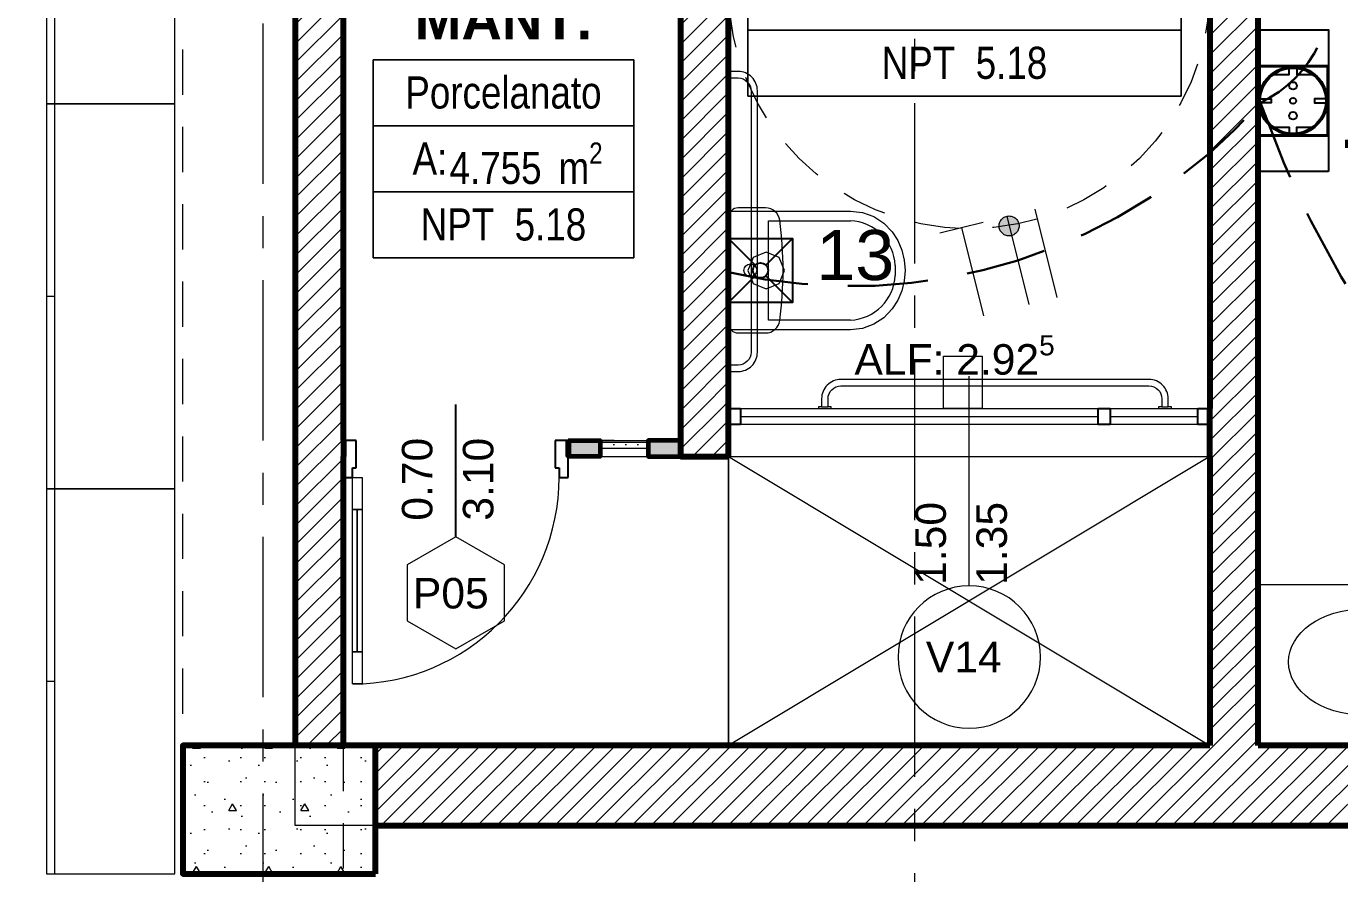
# Model space of a CAD drawing. Header units: inches. Extents: x -19 to 5698, y -728 to 92.
# Drawn here: x 136.082 to 140.174, y 11.3 to 13.941 of the extents above; entities that cross this region are included whole.
import ezdxf
from ezdxf.enums import TextEntityAlignment as Align

# ---------------------------------------------------------------- set-up
doc = ezdxf.new("R2010")
doc.units = ezdxf.units.IN
doc.header["$MEASUREMENT"] = 0
doc.set_wipeout_variables(frame=1)
for name, pattern in [('HIDDEN', [0.375, 0.25, -0.125]), ('Hidden Line', [0.195611, 0.141111, -0.0545]), ('Oculto', [0.15875, 0.105833, -0.052917]), ('Punto & Raya', [0.65, 0.5, -0.075, 0, -0.075]), ('RAYITAS', [0.375, 0.25, -0.125]), ('Wipeout_Contour', [1, 0, -1])]:
    doc.linetypes.add(name, pattern=pattern)
doc.layers.get('0').update_dxf_attribs({"color": 61})
for name, color, linetype, lineweight in [('00 conduct tomacorr', 120, 'HIDDEN', 30), ('00 IE LUZ EMERGENCIA', 253, 'Continuous', 0), ('T-TECHO-E', 150, 'Continuous', 20), ('TOMACORRIENTE', 22, 'RAYITAS', 9)]:
    doc.layers.add(name, color=color, linetype=linetype, lineweight=lineweight)
for name, color, linetype in [('02 _ ARQ _ ALB _ Ejes Generales', 251, 'Continuous'), ('02 _ ARQ _ ZON _ Espacio.3D', 7, 'Continuous'), ('08 _ STR _ EXT _ 06 Columnas', 7, 'Continuous'), ('08 _ STR _ EXT _ 07 Losa Aligerada', 7, 'Continuous'), ('08 _ STR _ EXT _ 09 Vigas', 251, 'Continuous'), ('Acabado - Muros', 7, 'Continuous'), ('Dibujo 2D - General', 7, 'Continuous'), ('Estructura - 04 MURO', 7, 'Continuous'), ('Fluxometro E. Baño', 140, 'Continuous'), ('Fluxometro E. Mingitorio', 117, 'Continuous'), ('Interior - Mobiliario', 7, 'Continuous'), ('Interior - Sanitarios', 7, 'Continuous'), ('Marcador - Secciones', 7, 'Continuous'), ('TOMA. HYDROBOX SHUKO S', 7, 'Continuous')]:
    doc.layers.add(name, color=color, linetype=linetype)
doc.styles.add('Annotative', font='arial.ttf')
doc.styles.add('Arial', font='arial.ttf')
doc.styles.add('Estilo_Generado_4', font='swisse.ttf')
doc.styles.add('Estilo_Generado_8', font='arialbd.ttf')
doc.styles.add('Estilo_Generado_9', font='ARIALN.TTF')
pattern_1 = [(45, (92.500015, 6e-09), (-0.030052038, 0.030052038), [])]

# ---------------------------------------------------------------- blocks, each defined once
blk = doc.blocks.new('TOMA. HYDROBOX SHUKO')
at = {"true_color": 0xafd9aa}
h = blk.add_hatch(dxfattribs=at)
h.set_pattern_fill('ANSI31', color=9, scale=0.67)
h.set_pattern_definition([(45, (0, 0), (-1.5041929, 1.5041929), [])])
edge = h.paths.add_edge_path()
edge.add_arc((53447.4624, 40916.352), 0.008, 0, 360)
edge = h.paths.add_edge_path()
edge.add_arc((53447.4942, 40916.3521), 0.00644, 0, 360)
edge = h.paths.add_edge_path()
edge.add_arc((53447.5258, 40916.352), 0.008, 0, 360)
at = {"color": 32, "true_color": 0xcd6928}
blk.add_lwpolyline([(53447.6441, 40916.427), (53447.6441, 40916.277), (53447.3441, 40916.277), (53447.3441, 40916.427)], close=True, dxfattribs=at)
for points in [[(53447.4199, 40916.277), (53447.5683, 40916.277), (53447.5683, 40916.427), (53447.4199, 40916.427), (53447.4199, 40916.277)], [(53447.4216, 40916.2794), (53447.4216, 40916.4245), (53447.5666, 40916.4245), (53447.5666, 40916.2794), (53447.4216, 40916.2794)], [(53447.4899, 40916.421), (53447.4899, 40916.3978), (53447.4983, 40916.3978), (53447.4983, 40916.421)], [(53447.4254, 40916.3603), (53447.4382, 40916.3603), (53447.4382, 40916.3928)], [(53447.5628, 40916.3603), (53447.55, 40916.3603), (53447.55, 40916.3928)], [(53447.4382, 40916.3111), (53447.4382, 40916.3436), (53447.4254, 40916.3436)], [(53447.55, 40916.3111), (53447.55, 40916.3436), (53447.5628, 40916.3436)], [(53447.4899, 40916.2829), (53447.4899, 40916.3061), (53447.4983, 40916.3061), (53447.4983, 40916.2829)]]:
    blk.add_lwpolyline(points, dxfattribs=at)
for centre, radius in [((53447.4941, 40916.352), 0.0725), ((53447.4941, 40916.352), 0.0692), ((53447.4624, 40916.352), 0.008), ((53447.4942, 40916.3521), 0.00644), ((53447.5258, 40916.352), 0.008)]:
    blk.add_circle(centre, radius, dxfattribs=at)
at = {"color": 30, "true_color": 0xf8991e, "style": 'Arial'}
blk.add_text('T', height=0.1588, rotation=90, dxfattribs=at).set_placement((53447.6558, 40916.525), align=Align.MIDDLE_CENTER)
blk = doc.blocks.new('Flux E Baño')
at = {"layer": 'Fluxometro E. Baño'}
for p, q in [((-0.075, 0.15), (-0.0126, 0.0876)), ((0.075, 0.15), (0.0126, 0.0876)), ((-0.0126, 0.0624), (-0.075, 0)), ((0.0126, 0.0624), (0.075, 0))]:
    blk.add_line(p, q, dxfattribs=at)
blk.add_lwpolyline([(-0.075, 0.15), (0.075, 0.15), (0.075, 0), (-0.075, 0)], close=True, dxfattribs=at)
at = {"layer": 'Fluxometro E. Baño', "color": 242, "true_color": 0xcd2027}
blk.add_circle((0, 0.075), 0.0178, dxfattribs=at)
blk = doc.blocks.new('a')
at = {"layer": 'TOMACORRIENTE', "ltscale": 0.05}
h = blk.add_hatch(color=4, dxfattribs=at)
edge = h.paths.add_edge_path()
edge.add_arc((0, 0.0752), 0.0211, 0, 360)
at = {"layer": 'TOMACORRIENTE', "color": 4}
for p, q in [((-0.1455, 0.0963), (-0.0515, 0.0963)), ((-0.0985, 0.0963), (-0.0985, -0.0966)), ((0, 0.0963), (0, -0.0963)), ((0.0623, -0.0963), (0.0623, 0.0963))]:
    blk.add_line(p, q, dxfattribs=at)
blk.add_circle((0, 0.0752), 0.0211, dxfattribs=at)
blk = doc.blocks.new('CABLE 3FACE')
at = {"layer": 'T-TECHO-E', "rotation": 59.94170052614085}
blk.add_blockref('a', (0, 0), dxfattribs=at)

msp = doc.modelspace()

# ---------------------------------------------------------------- linework, layer by layer
at = {"layer": '02 _ ARQ _ ALB _ Ejes Generales', "color": 251, "linetype": 'Punto & Raya', "lineweight": 13, "true_color": 0x636466}
msp.add_line((136.82, 3.05), (136.82, 44.9), dxfattribs=at)
at = {"layer": '02 _ ARQ _ ZON _ Espacio.3D', "color": 251, "linetype": 'Continuous', "lineweight": 13}
for p, q in [((138.33, 14.3408), (138.33, 13.7231)), ((139.6803, 13.7231), (139.6803, 14.3408)), ((138.33, 13.929), (138.33, 14.1349)), ((139.6803, 14.1349), (139.6803, 13.929)), ((139.6803, 13.929), (138.33, 13.929)), ((138.33, 13.929), (139.6803, 13.929)), ((138.33, 13.7231), (138.33, 13.929)), ((139.6803, 13.929), (139.6803, 13.7231)), ((137.9747, 13.837), (137.1627, 13.837)), ((137.1627, 13.837), (137.1627, 13.2193)), ((137.1627, 13.837), (137.9747, 13.837)), ((137.1627, 13.6311), (137.1627, 13.837)), ((137.9747, 13.2193), (137.9747, 13.837)), ((137.9747, 13.837), (137.9747, 13.6311)), ((138.33, 13.7231), (139.6803, 13.7231)), ((139.6803, 13.7231), (138.33, 13.7231)), ((137.9747, 13.6311), (137.1627, 13.6311)), ((137.1627, 13.6311), (137.9747, 13.6311)), ((137.1627, 13.4252), (137.1627, 13.6311)), ((137.9747, 13.6311), (137.9747, 13.4252)), ((137.9747, 13.4252), (137.1627, 13.4252)), ((137.1627, 13.4252), (137.9747, 13.4252)), ((137.1627, 13.2193), (137.1627, 13.4252)), ((137.9747, 13.4252), (137.9747, 13.2193)), ((137.1627, 13.2193), (137.9747, 13.2193)), ((137.9747, 13.2193), (137.1627, 13.2193))]:
    msp.add_line(p, q, dxfattribs=at)
at = {"layer": '02 _ ARQ _ ZON _ Espacio.3D', "color": 254, "linetype": 'Continuous', "lineweight": 0, "flags": 128}
msp.add_lwpolyline([(136.0199, 3.7271), (136.87, 3.7271), (136.87, 6.9), (136.57, 6.9), (136.57, 7.2), (136.17, 7.2), (136.17, 7.7), (136.57, 7.7), (136.57, 8.1), (137.07, 8.1), (137.07, 7.2), (143.17, 7.2), (143.17, 7.7), (143.57, 7.7), (143.57, 8.1), (144.07, 8.1), (144.0699, 11.45), (136.92, 11.45), (136.92, 16.1), (136.57, 16.1), (136.57, 16.9), (135.97, 16.9)], dxfattribs=at)
at = {"layer": '02 _ ARQ _ ZON _ Espacio.3D', "color": 9, "linetype": 'Continuous', "lineweight": 5, "flags": 128}
for points in [[(137.07, 16.1), (137.07, 11.6999), (138.27, 11.7), (138.27, 12.6005), (138.12, 12.6005), (138.12, 16.1)], [(139.77, 12.7505), (139.77, 15.3872), (139.17, 15.3872), (139.17, 15.4622), (138.27, 15.4622), (138.27, 12.7505)], [(139.92, 14.9999), (139.92, 11.7), (143.82, 11.7), (143.82, 14.9999)]]:
    msp.add_lwpolyline(points, close=True, dxfattribs=at)
at = {"layer": '08 _ STR _ EXT _ 07 Losa Aligerada', "color": 7, "linetype": 'Continuous', "lineweight": 18, "flags": 128}
msp.add_lwpolyline([(139.77, 11.7), (138.27, 11.7), (138.27, 12.6005), (139.77, 12.6005)], close=True, dxfattribs=at)
at = {"layer": '08 _ STR _ EXT _ 09 Vigas', "color": 251, "linetype": 'Hidden Line', "lineweight": 13, "true_color": 0x636466}
msp.add_line((136.57, 7.7), (136.57, 16.9), dxfattribs=at)
at = {"layer": 'Interior - Mobiliario', "color": 175, "linetype": 'Continuous', "lineweight": 13}
for p, q in [((136.17, 14.9), (136.17, 13.7)), ((136.145, 13.7), (136.17, 13.7)), ((136.17, 13.7), (136.17, 12.5)), ((136.145, 13.1), (136.17, 13.1)), ((136.145, 12.5), (136.17, 12.5)), ((136.17, 12.5), (136.17, 11.3)), ((136.145, 11.9), (136.17, 11.9))]:
    msp.add_line(p, q, dxfattribs=at)
at = {"layer": 'Interior - Mobiliario', "color": 175, "linetype": 'Continuous', "lineweight": 13, "flags": 128}
for points in [[(136.145, 14.9), (136.145, 13.7), (136.545, 13.7), (136.545, 14.9)], [(136.145, 13.7), (136.145, 12.5), (136.545, 12.5), (136.545, 13.7)], [(136.145, 12.5), (136.145, 11.3), (136.545, 11.3), (136.545, 12.5)]]:
    msp.add_lwpolyline(points, close=True, dxfattribs=at)
at = {"layer": 'Interior - Sanitarios', "color": 205, "linetype": 'Continuous', "lineweight": 13}
for p, q in [((138.275, 13.8005), (138.275, 13.7805)), ((138.3949, 13.1805), (138.3949, 13.3355)), ((138.3949, 13.3355), (138.6499, 13.3355)), ((138.3467, 13.2208), (138.33, 13.1805)), ((138.387, 13.2375), (138.3467, 13.2208)), ((138.4273, 13.2208), (138.387, 13.2375)), ((138.444, 13.1805), (138.4273, 13.2208)), ((138.245, 13.1965), (138.245, 13.1918)), ((138.27, 13.1965), (138.245, 13.1965)), ((138.245, 13.1918), (138.245, 13.1805)), ((138.245, 13.1805), (138.245, 13.1692)), ((138.27, 13.1965), (138.27, 13.1918)), ((138.27, 13.1918), (138.27, 13.1805)), ((138.27, 13.1805), (138.27, 13.1692)), ((138.33, 13.1805), (138.3467, 13.1402)), ((138.3949, 13.0255), (138.3949, 13.1805)), ((138.4273, 13.1402), (138.444, 13.1805)), ((138.7892, 13.1961), (138.7892, 13.1649)), ((138.245, 13.1692), (138.245, 13.1645)), ((138.27, 13.1645), (138.245, 13.1645)), ((138.27, 13.1692), (138.27, 13.1645)), ((138.3467, 13.1402), (138.387, 13.1235)), ((138.387, 13.1235), (138.4273, 13.1402)), ((138.6499, 13.0255), (138.3949, 13.0255)), ((138.275, 12.8855), (138.275, 12.8655)), ((138.56, 12.7555), (138.58, 12.7555)), ((139.62, 12.7555), (139.64, 12.7555)), ((141.87, 12.2), (139.92, 12.2)), ((139.92, 12.2), (139.92, 11.7)), ((141.87, 11.7), (139.92, 11.7))]:
    msp.add_line(p, q, dxfattribs=at)
at = {"layer": 'Interior - Sanitarios', "color": 205, "linetype": 'Continuous', "lineweight": 13, "flags": 128}
for points in [[(138.27, 13.8105), (138.27, 13.7705), (138.275, 13.7705), (138.275, 13.7805), (138.3, 13.7805, -0.414214), (138.34, 13.7405), (138.34, 12.9255, -0.414214), (138.3, 12.8855), (138.275, 12.8855), (138.275, 12.8955), (138.27, 12.8955), (138.27, 12.8555), (138.275, 12.8555), (138.275, 12.8655), (138.3, 12.8655, 0.414214), (138.36, 12.9255), (138.36, 13.7405, 0.414214), (138.3, 13.8005), (138.275, 13.8005), (138.275, 13.8105)], [(138.27, 13.0155, 0.414214), (138.3, 12.9855), (138.3853, 12.9855, 0.375967), (138.4296, 13.0243, 0.066259), (138.4296, 13.3367, 0.375967), (138.3853, 13.3755), (138.3, 13.3755, 0.414214), (138.27, 13.3455)], [(138.55, 12.7505), (138.59, 12.7505), (138.59, 12.7555), (138.58, 12.7555), (138.58, 12.7805, -0.414214), (138.62, 12.8205), (139.58, 12.8205, -0.414214), (139.62, 12.7805), (139.62, 12.7555), (139.61, 12.7555), (139.61, 12.7505), (139.65, 12.7505), (139.65, 12.7555), (139.64, 12.7555), (139.64, 12.7805, 0.414214), (139.58, 12.8405), (138.62, 12.8405, 0.414214), (138.56, 12.7805), (138.56, 12.7555), (138.55, 12.7555)]]:
    msp.add_lwpolyline(points, format="xyb", close=True, dxfattribs=at)
for points in [[(138.65, 12.9955), (138.27, 12.9955), (138.27, 13.3655), (138.65, 13.3655), (138.6873, 13.3612), (138.7226, 13.3483), (138.7541, 13.3278), (138.78, 13.3005), (138.7971, 13.2733), (138.8097, 13.2437), (138.8174, 13.2125), (138.82, 13.1805), (138.8174, 13.1485), (138.8097, 13.1173), (138.7971, 13.0877), (138.78, 13.0605), (138.7541, 13.0332), (138.7226, 13.0127), (138.6873, 12.9998)], [(139.06, 12.9135), (139.06, 12.7505), (138.94, 12.7505), (138.94, 12.9135)]]:
    msp.add_lwpolyline(points, close=True, dxfattribs=at)
at = {"layer": 'Interior - Sanitarios', "color": 205, "linetype": 'Continuous', "lineweight": 13}
msp.add_circle((138.338, 13.1805), 0.02, dxfattribs=at)
for centre, start, end in [((138.6431, 13.1894), 2.6117, 87.34), ((138.6431, 13.1716), 272.66, 357.3883)]:
    msp.add_arc(centre, 0.1462, start, end, dxfattribs=at)
msp.add_ellipse((140.245, 11.96), major_axis=(0.23, 0), ratio=0.717391, dxfattribs=at)

# ---------------------------------------------------------------- texts
at = {"layer": '02 _ ARQ _ ZON _ Espacio.3D', "color": 251, "lineweight": 25, "attachment_point": 2}
for s, insert, char_height, style in [('\\A1;{\\pqc;\\pt0;\\fArial|b1|i0|c0|p34;MANT.}', (137.5687, 14.0254), 0.125, 'Estilo_Generado_8'), ('\\A1;{\\pqc;\\pt0;\\fArial Narrow|b0|i0|c0|p34;NPT  5.18}', (139.0052, 13.8776), 0.1, 'Estilo_Generado_9'), ('\\A1;{\\pqc;\\pt0;\\fArial Narrow|b0|i0|c0|p34;Porcelanato}', (137.5687, 13.7851), 0.1, 'Estilo_Generado_9'), ('\\A1;{\\pqc;\\pt0;\\fArial Narrow|b0|i0|c0|p34;A: }', (137.3396, 13.5792), 0.1, 'Estilo_Generado_9'), ('\\A1;{\\pqc;\\pt0,0.3;\\fArial Narrow|b0|i0|c0|p34;4.755\\fArial Narrow|b0|i0|c0|p34;\\A1{\\H.66x;\\S^  ;}\\fArial Narrow|b0|i0|c0|p34; m\\fArial Narrow|b0|i0|c0|p34;\\A1{\\H.66x;\\S2^  ;}}', (137.6393, 13.5792), 0.1, 'Estilo_Generado_9'), ('\\A1;{\\pqc;\\pt0;\\fArial Narrow|b0|i0|c0|p34;NPT  5.18}', (137.5687, 13.3738), 0.1, 'Estilo_Generado_9')]:
    msp.add_mtext(s, dxfattribs=dict(at, insert=insert, char_height=char_height, style=style))

# ---------------------------------------------------------------- next in the draw order: wipeouts: each hides what was drawn before it
at = {"color": 254, "linetype": 'Wipeout_Contour', "lineweight": 0, "ltscale": 5120.496047}
msp.add_wipeout([(137.07, 6.2), (144.67, 6.2), (144.67, 14.9999), (144.07, 14.9999), (144.07, 7.2), (137.07, 7.2)], dxfattribs=at).dxf.layer = 'Dibujo 2D - General'

# ---------------------------------------------------------------- next in the draw order: linework, layer by layer
at = {"layer": 'Acabado - Muros', "color": 251, "linetype": 'Oculto', "lineweight": 13, "flags": 128}
for points in [[(138.12, 12.6505), (137.77, 12.6505)], [(137.77, 12.6005), (137.77, 12.6505)], [(138.12, 12.6505), (138.12, 12.6005)], [(138.12, 12.6005), (137.77, 12.6005)]]:
    msp.add_lwpolyline(points, dxfattribs=at)
at = {"layer": 'Estructura - 04 MURO', "color": 165, "linetype": 'Continuous', "lineweight": 15}
for p, q in [((139.02, 12.1974), (139.02, 12.8505)), ((138.3075, 12.7505), (139.4213, 12.7505)), ((139.4588, 12.7505), (139.7325, 12.7505)), ((138.3075, 12.7255), (139.4213, 12.7255)), ((139.4213, 12.7005), (138.3075, 12.7005)), ((139.4588, 12.7255), (139.7325, 12.7255)), ((139.7325, 12.7005), (139.4588, 12.7005)), ((137.098, 12.4355), (137.098, 12.5355)), ((137.098, 12.5355), (137.128, 12.5355)), ((137.128, 12.5355), (137.128, 12.4355)), ((137.128, 12.4355), (137.098, 12.4355)), ((137.113, 11.9915), (137.113, 12.4355)), ((137.098, 11.8915), (137.098, 11.9915)), ((137.098, 11.9915), (137.128, 11.9915)), ((137.128, 11.9915), (137.128, 11.8915)), ((137.128, 11.8915), (137.098, 11.8915))]:
    msp.add_line(p, q, dxfattribs=at)
at = {"layer": 'Estructura - 04 MURO', "color": 152, "linetype": 'Continuous', "lineweight": 25}
msp.add_line((137.42, 12.3505), (137.42, 12.763), dxfattribs=at)
at = {"layer": 'Estructura - 04 MURO', "color": 165, "linetype": 'Continuous', "lineweight": 25}
for p, q in [((138.3075, 12.7505), (138.3075, 12.7005)), ((139.4213, 12.7005), (139.4213, 12.7505)), ((139.4213, 12.7505), (139.44, 12.7505)), ((139.44, 12.7505), (139.4588, 12.7505)), ((139.4588, 12.7505), (139.4588, 12.7005)), ((139.7325, 12.7005), (139.7325, 12.7505)), ((139.44, 12.7005), (139.4213, 12.7005)), ((139.4588, 12.7005), (139.44, 12.7005)), ((137.11, 12.5655), (137.11, 12.6505)), ((137.73, 12.6505), (137.73, 12.5655)), ((137.77, 12.6505), (137.73, 12.6505)), ((137.77, 12.5355), (137.77, 12.6505)), ((137.098, 12.5355), (137.098, 12.5655)), ((137.098, 12.5655), (137.11, 12.5655)), ((137.73, 12.5655), (137.742, 12.5655)), ((137.742, 12.5655), (137.742, 12.5355)), ((137.742, 12.5355), (137.77, 12.5355))]:
    msp.add_line(p, q, dxfattribs=at)
at = {"layer": 'Estructura - 04 MURO', "color": 7, "linetype": 'Continuous', "lineweight": 80}
msp.add_line((137.77, 12.6505), (137.77, 12.6005), dxfattribs=at)
msp.add_line((137.77, 12.6505), (137.77, 12.6005), dxfattribs=at)
msp.add_line((137.77, 12.6505), (137.77, 12.6005), dxfattribs=at)
at = {"layer": 'Estructura - 04 MURO', "color": 165, "linetype": 'Continuous', "lineweight": 15, "flags": 128}
for points in [[(137.098, 11.9915), (137.098, 12.4355), (137.113, 12.4355), (137.113, 11.9915)], [(137.113, 11.9915), (137.113, 12.4355), (137.128, 12.4355), (137.128, 11.9915)]]:
    msp.add_lwpolyline(points, close=True, dxfattribs=at)
at = {"layer": 'Estructura - 04 MURO', "color": 251, "linetype": 'Continuous', "lineweight": 13, "flags": 128}
msp.add_lwpolyline([(137.42, 12.0005), (137.5716, 12.088), (137.5716, 12.263), (137.42, 12.3505), (137.2684, 12.263), (137.2684, 12.088)], close=True, dxfattribs=at)
msp.add_lwpolyline([(138.7981, 11.9755, 1), (139.2419, 11.9755, 1)], format="xyb", close=True, dxfattribs=at)
at = {"layer": 'Estructura - 04 MURO', "color": 165, "linetype": 'Continuous', "lineweight": 15}
msp.add_arc((137.098, 12.5355), 0.644, 270, 0, dxfattribs=at)

# ---------------------------------------------------------------- next in the draw order: block references
at = {"layer": '00 conduct tomacorr', "xscale": 1.47256122672843, "yscale": 1.47256122672843, "zscale": 1.47256122672843, "rotation": 314.0719074706585}
msp.add_blockref('CABLE 3FACE', (139.1709, 13.2117), dxfattribs=at)

# ---------------------------------------------------------------- next in the draw order: texts
at = {"layer": '00 IE LUZ EMERGENCIA', "style": 'Annotative'}
msp.add_attdef('13', (138.5436, 13.1505, 0), '', height=0.1562, dxfattribs=at)
at = {"layer": 'Estructura - 04 MURO', "color": 251, "lineweight": 25, "char_height": 0.095, "attachment_point": 7, "style": 'Estilo_Generado_4'}
for s, insert, rotation in [('\\A1;{\\pql;\\pt0;\\fSwis721 Ex BT|b0|i0|c0|p34;ALF: 2.92\\fSwis721 Ex BT|b0|i0|c0|p34;\\A1{\\H.66x;\\S5^  ;}\\fSwis721 Ex BT|b0|i0|c0|p34;\\fSwis721 Ex BT|b0|i0|c0|p34;}', (138.6623, 12.8279), 360), ('\\A1;{\\pql;\\pt0;\\fSwis721 Ex BT|b0|i0|c0|p34;0.70\\fSwis721 Ex BT|b0|i0|c0|p34;\\A1{\\H.66x;\\S^  ;}\\fSwis721 Ex BT|b0|i0|c0|p34;\\fSwis721 Ex BT|b0|i0|c0|p34;}', (137.375, 12.4005), 90), ('\\A1;{\\pql;\\pt0;\\fSwis721 Ex BT|b0|i0|c0|p34;3.10\\fSwis721 Ex BT|b0|i0|c0|p34;\\A1{\\H.66x;\\S^  ;}\\fSwis721 Ex BT|b0|i0|c0|p34;\\fSwis721 Ex BT|b0|i0|c0|p34;}', (137.565, 12.4005), 90), ('\\A1;{\\pql;\\pt0;\\fSwis721 Ex BT|b0|i0|c0|p34;1.50\\fSwis721 Ex BT|b0|i0|c0|p34;\\A1{\\H.66x;\\S^  ;}\\fSwis721 Ex BT|b0|i0|c0|p34;\\fSwis721 Ex BT|b0|i0|c0|p34;}', (138.975, 12.2005), 90), ('\\A1;{\\pql;\\pt0;\\fSwis721 Ex BT|b0|i0|c0|p34;1.35\\fSwis721 Ex BT|b0|i0|c0|p34;\\A1{\\H.66x;\\S^  ;}\\fSwis721 Ex BT|b0|i0|c0|p34;\\fSwis721 Ex BT|b0|i0|c0|p34;}', (139.165, 12.2005), 90), ('\\A1;{\\pql;\\pt0;\\fSwis721 Ex BT|b0|i0|c0|p34;V14\\fSwis721 Ex BT|b0|i0|c0|p34;\\fSwis721 Ex BT|b0|i0|c0|p34;\\fSwis721 Ex BT|b0|i0|c0|p34;}', (138.8849, 11.928), 360)]:
    msp.add_mtext(s, dxfattribs=dict(at, insert=insert, rotation=rotation))
at = {"layer": 'Estructura - 04 MURO', "color": 251, "lineweight": 25, "insert": (137.2867, 12.1255), "char_height": 0.095, "attachment_point": 7, "style": 'Estilo_Generado_4'}
msp.add_mtext('\\A1;{\\pql;\\pt0;\\fSwis721 Ex BT|b0|i0|c0|p34;P05\\fSwis721 Ex BT|b0|i0|c0|p34;\\fSwis721 Ex BT|b0|i0|c0|p34;\\fSwis721 Ex BT|b0|i0|c0|p34;}', dxfattribs=at)

# ---------------------------------------------------------------- next in the draw order: wipeouts: each hides what was drawn before it
at = {"color": 254, "linetype": 'Wipeout_Contour', "lineweight": 0, "ltscale": 3394.683212}
msp.add_wipeout([(136.92, 11.7), (137.07, 11.7), (137.07, 16.1), (136.92, 16.1)], dxfattribs=at).dxf.layer = 'Estructura - 04 MURO'
at = {"color": 254, "linetype": 'Wipeout_Contour', "lineweight": 0, "ltscale": 3407.831012}
msp.add_wipeout([(137.17, 11.6999), (137.17, 11.4499), (143.47, 11.45), (143.47, 11.7)], dxfattribs=at).dxf.layer = 'Estructura - 04 MURO'

# ---------------------------------------------------------------- next in the draw order: hatches: boundary and pattern name
at = {"layer": '08 _ STR _ EXT _ 06 Columnas', "linetype": 'Continuous', "lineweight": 9}
h = msp.add_hatch(dxfattribs=at)
h.set_pattern_fill('HORMIGÓN_EN_MASA_0002', style=0, pattern_type=2)
h.set_pattern_definition([(0, (92.5, 6e-09), (0, 0.3897114), [0.024375, -0.200625]), (0, (92.6125, 0.19486), (0, 0.3897114), [0.024375, -0.200625]), (60, (92.5, 6e-09), (-0.3375, 0.1948557), [0.024375, -0.200625]), (60, (92.725, 6e-09), (-0.3375, 0.1948557), [0.024375, -0.200625]), (120, (92.5244, 6e-09), (0.3375, 0.1948557), [0.024375, -0.200625]), (120, (92.7494, 6e-09), (0.3375, 0.1948557), [0.024375, -0.200625]), (0, (92.500015, 0.0375), (0, 0.075), [0, -0.075, 0, -0.1125]), (45, (92.537515, 0.0375), (-0.05303301, 0.05303301), [0, -0.05625, 0, -0.09375])])
h.paths.add_polyline_path([(137.17, 11.3), (137.17, 11.7), (136.57, 11.7), (136.57, 11.3)])
at = {"layer": 'Estructura - 04 MURO', "linetype": 'Continuous', "lineweight": 5}
h = msp.add_hatch(dxfattribs=at)
h.set_pattern_fill('LADRILLO_COMÚN_0002', color=250, style=0, pattern_type=2)
h.set_pattern_definition(pattern_1)
h.paths.add_polyline_path([(136.92, 11.7), (137.07, 11.7), (137.07, 16.1), (136.92, 16.1)])
h = msp.add_hatch(dxfattribs=at)
h.set_pattern_fill('LADRILLO_COMÚN_0002', color=250, style=0, pattern_type=2)
h.set_pattern_definition(pattern_1)
h.paths.add_polyline_path([(137.17, 11.6999), (137.17, 11.4499), (143.47, 11.45), (143.47, 11.7)])

# ---------------------------------------------------------------- next in the draw order: linework, layer by layer
at = {"layer": '08 _ STR _ EXT _ 06 Columnas', "color": 7, "linetype": 'Continuous', "lineweight": 80, "flags": 128}
msp.add_lwpolyline([(137.17, 11.3), (137.17, 11.7), (136.57, 11.7), (136.57, 11.3)], close=True, dxfattribs=at)
at = {"layer": '08 _ STR _ EXT _ 09 Vigas', "color": 251, "linetype": 'Hidden Line', "lineweight": 13, "true_color": 0x636466}
msp.add_line((137.07, 7.7), (137.07, 16.9), dxfattribs=at)
at = {"layer": 'Estructura - 04 MURO', "color": 7, "linetype": 'Continuous', "lineweight": 80}
msp.add_line((137.07, 12.6505), (137.07, 12.6005), dxfattribs=at)
msp.add_line((137.07, 12.6505), (137.07, 12.6005), dxfattribs=at)
msp.add_line((137.07, 12.6505), (137.07, 12.6005), dxfattribs=at)
at = {"layer": 'Estructura - 04 MURO', "color": 165, "linetype": 'Continuous', "lineweight": 25}
for p, q in [((137.07, 12.6505), (137.07, 12.5355)), ((137.11, 12.6505), (137.07, 12.6505)), ((137.07, 12.5355), (137.098, 12.5355))]:
    msp.add_line(p, q, dxfattribs=at)
at = {"layer": 'Estructura - 04 MURO', "color": 7, "linetype": 'Continuous', "lineweight": 80, "flags": 128}
for points in [[(136.92, 16.1), (136.92, 11.7)], [(137.07, 12.6505), (137.07, 16.1)], [(137.07, 11.7), (137.07, 12.6005)], [(139.77, 11.7), (137.17, 11.6999)], [(143.47, 11.7), (139.92, 11.7)], [(137.17, 11.4499), (143.47, 11.45)]]:
    msp.add_lwpolyline(points, dxfattribs=at)
at = {"layer": 'Marcador - Secciones', "color": 251, "linetype": 'Punto & Raya', "lineweight": 13, "true_color": 0x636466}
msp.add_line((138.8506, 10.0018), (138.8506, 17.4928), dxfattribs=at)

# ---------------------------------------------------------------- next in the draw order: wipeouts: each hides what was drawn before it
at = {"color": 254, "linetype": 'Wipeout_Contour', "lineweight": 0, "ltscale": 3398.393209}
msp.add_wipeout([(137.87, 12.6505), (137.87, 12.6455), (138.02, 12.6455), (138.02, 12.6505)], dxfattribs=at).dxf.layer = 'Acabado - Muros'

# ---------------------------------------------------------------- next in the draw order: linework, layer by layer
at = {"layer": 'Acabado - Muros', "color": 251, "linetype": 'Continuous', "lineweight": 13, "flags": 128}
msp.add_lwpolyline([(137.87, 12.6505), (138.02, 12.6505)], dxfattribs=at)

# ---------------------------------------------------------------- next in the draw order: wipeouts: each hides what was drawn before it
at = {"color": 254, "linetype": 'Wipeout_Contour', "lineweight": 0, "ltscale": 3398.391127}
msp.add_wipeout([(137.87, 12.6005), (138.02, 12.6005), (138.02, 12.6255), (137.87, 12.6255)], dxfattribs=at).dxf.layer = 'Acabado - Muros'
at = {"color": 254, "linetype": 'Wipeout_Contour', "lineweight": 0, "ltscale": 3406.055427}
msp.add_wipeout([(139.77, 15.3872), (139.77, 11.7), (139.92, 11.7), (139.92, 15.3872)], dxfattribs=at).dxf.layer = 'Estructura - 04 MURO'

# ---------------------------------------------------------------- next in the draw order: hatches: boundary and pattern name
at = {"layer": 'Estructura - 04 MURO', "linetype": 'Continuous', "lineweight": 5}
h = msp.add_hatch(dxfattribs=at)
h.set_pattern_fill('LADRILLO_COMÚN_0002', color=250, style=0, pattern_type=2)
h.set_pattern_definition(pattern_1)
h.paths.add_polyline_path([(139.77, 15.3872), (139.77, 11.7), (139.92, 11.7), (139.92, 15.3872)])

# ---------------------------------------------------------------- next in the draw order: linework, layer by layer
at = {"layer": '00 conduct tomacorr'}
for centre, radius, start, end in [((139.7615, 14.052), 0.3861, 295.3755, 91.535), ((142.8545, 14.7323), 3.1032, 199.3694, 257.7302)]:
    msp.add_arc(centre, radius, start, end, dxfattribs=at)
at = {"layer": 'Acabado - Muros', "color": 251, "linetype": 'Continuous', "lineweight": 13, "flags": 128}
msp.add_lwpolyline([(137.87, 12.6005), (138.02, 12.6005)], dxfattribs=at)
at = {"layer": 'Estructura - 04 MURO', "color": 165, "linetype": 'Continuous', "lineweight": 25}
for p, q in [((139.7325, 12.7505), (139.77, 12.7505)), ((139.77, 12.7005), (139.7325, 12.7005))]:
    msp.add_line(p, q, dxfattribs=at)
at = {"layer": 'Estructura - 04 MURO', "color": 7, "linetype": 'Continuous', "lineweight": 80}
for p, q in [((139.77, 12.7005), (139.77, 12.7505)), ((139.77, 12.7005), (139.77, 12.7505)), ((139.77, 12.7005), (139.77, 12.7505)), ((139.77, 12.6005), (139.77, 12.7005)), ((139.77, 12.6005), (139.77, 12.7005))]:
    msp.add_line(p, q, dxfattribs=at)
at = {"layer": 'Estructura - 04 MURO', "color": 7, "linetype": 'Continuous', "lineweight": 80, "flags": 128}
for points in [[(139.77, 15.3872), (139.77, 12.7505)], [(139.92, 11.7), (139.92, 14.9999)], [(139.77, 12.6005), (139.77, 11.7)]]:
    msp.add_lwpolyline(points, dxfattribs=at)

# ---------------------------------------------------------------- next in the draw order: block references
at = {"layer": 'TOMA. HYDROBOX SHUKO S', "xscale": 1.47256122672843, "yscale": 1.47256122672843, "zscale": 1.47256122672843, "rotation": 270}
msp.add_blockref('TOMA. HYDROBOX SHUKO', (-60111.8048, 78718.4167), dxfattribs=at)

# ---------------------------------------------------------------- next in the draw order: wipeouts: each hides what was drawn before it
at = {"color": 254, "linetype": 'Wipeout_Contour', "lineweight": 0, "ltscale": 3398.392465}
msp.add_wipeout([(138.02, 12.6455), (137.87, 12.6455), (137.87, 12.6255), (138.02, 12.6255)], dxfattribs=at).dxf.layer = 'Acabado - Muros'

# ---------------------------------------------------------------- next in the draw order: hatches: boundary and pattern name
at = {"layer": 'Acabado - Muros', "linetype": 'Continuous', "lineweight": 0}
for points in [[(137.77, 12.6505), (137.77, 12.6005), (137.87, 12.6005), (137.87, 12.6505)], [(138.12, 12.6505), (138.02, 12.6505), (138.02, 12.6005), (138.12, 12.6005)]]:
    msp.add_hatch(color=254, dxfattribs=at).paths.add_polyline_path(points)
h = msp.add_hatch(dxfattribs=at)
h.set_pattern_fill('YESO_0002', color=254, style=0, pattern_type=2)
h.set_pattern_definition([(0, (92.500015, 6e-09), (0, 0.0375), [0, -0.0375])])
h.paths.add_polyline_path([(138.02, 12.6455), (137.87, 12.6455), (137.87, 12.6255), (138.02, 12.6255)])

# ---------------------------------------------------------------- next in the draw order: linework, layer by layer
at = {"layer": 'Acabado - Muros', "color": 7, "linetype": 'Continuous', "lineweight": 60, "flags": 128}
for points in [[(137.77, 12.6505), (137.87, 12.6505), (137.87, 12.6005), (137.77, 12.6005)], [(138.12, 12.6505), (138.02, 12.6505), (138.02, 12.6005), (138.12, 12.6005)]]:
    msp.add_lwpolyline(points, close=True, dxfattribs=at)
at = {"layer": 'Acabado - Muros', "color": 7, "linetype": 'Continuous', "lineweight": 13, "flags": 128}
msp.add_lwpolyline([(138.02, 12.6455), (138.02, 12.6255), (137.87, 12.6255), (137.87, 12.6455)], close=True, dxfattribs=at)

# ---------------------------------------------------------------- next in the draw order: wipeouts: each hides what was drawn before it
at = {"color": 254, "linetype": 'Wipeout_Contour', "lineweight": 0, "ltscale": 2549.112487}
msp.add_wipeout([(138.27, 12.7505), (138.12, 12.6005), (138.27, 12.6005)], dxfattribs=at).dxf.layer = 'Estructura - 04 MURO'

# ---------------------------------------------------------------- next in the draw order: hatches: boundary and pattern name
at = {"layer": 'Estructura - 04 MURO', "linetype": 'Continuous', "lineweight": 5}
h = msp.add_hatch(dxfattribs=at)
h.set_pattern_fill('LADRILLO_COMÚN_0002', color=250, style=0, pattern_type=2)
h.set_pattern_definition(pattern_1)
h.paths.add_polyline_path([(138.27, 12.7505), (138.12, 12.6005), (138.27, 12.6005)])

# ---------------------------------------------------------------- next in the draw order: wipeouts: each hides what was drawn before it
at = {"color": 254, "linetype": 'Wipeout_Contour', "lineweight": 0, "ltscale": 2549.979544}
msp.add_wipeout([(138.12, 12.6005), (138.27, 12.7505), (138.12, 12.7505)], dxfattribs=at).dxf.layer = 'Estructura - 04 MURO'

# ---------------------------------------------------------------- next in the draw order: hatches: boundary and pattern name
at = {"layer": 'Estructura - 04 MURO', "linetype": 'Continuous', "lineweight": 5}
h = msp.add_hatch(dxfattribs=at)
h.set_pattern_fill('LADRILLO_COMÚN_0002', color=250, style=0, pattern_type=2)
h.set_pattern_definition(pattern_1)
h.paths.add_polyline_path([(138.12, 12.6005), (138.27, 12.7505), (138.12, 12.7505)])

# ---------------------------------------------------------------- next in the draw order: linework, layer by layer
at = {"layer": 'Dibujo 2D - General', "color": 7, "linetype": 'Continuous', "lineweight": 13}
for p, q in [((138.27, 12.6005), (138.27, 11.7)), ((139.77, 12.6005), (138.27, 11.7)), ((138.27, 12.6005), (139.77, 11.7))]:
    msp.add_line(p, q, dxfattribs=at)
at = {"layer": 'Estructura - 04 MURO', "color": 7, "linetype": 'Continuous', "lineweight": 80}
msp.add_line((138.27, 12.6005), (138.27, 12.7005), dxfattribs=at)
msp.add_line((138.27, 12.6005), (138.27, 12.7005), dxfattribs=at)
at = {"layer": 'Estructura - 04 MURO', "color": 165, "linetype": 'Continuous', "lineweight": 25}
msp.add_line((138.3075, 12.7005), (138.27, 12.7005), dxfattribs=at)
at = {"layer": 'Estructura - 04 MURO', "color": 165, "linetype": 'Continuous', "lineweight": 15}
msp.add_line((138.27, 12.6005), (139.77, 12.6005), dxfattribs=at)
at = {"layer": 'Estructura - 04 MURO', "color": 7, "linetype": 'Continuous', "lineweight": 80, "flags": 128}
msp.add_lwpolyline([(138.12, 12.6005), (138.27, 12.6005)], dxfattribs=at)

# ---------------------------------------------------------------- next in the draw order: wipeouts: each hides what was drawn before it
at = {"color": 254, "linetype": 'Wipeout_Contour', "lineweight": 0, "ltscale": 3399.512853}
msp.add_wipeout([(138.12, 16.1), (138.12, 12.7505), (138.27, 12.7505), (138.27, 16.1)], dxfattribs=at).dxf.layer = 'Estructura - 04 MURO'

# ---------------------------------------------------------------- next in the draw order: hatches: boundary and pattern name
at = {"layer": 'Estructura - 04 MURO', "linetype": 'Continuous', "lineweight": 5}
h = msp.add_hatch(dxfattribs=at)
h.set_pattern_fill('LADRILLO_COMÚN_0002', color=250, style=0, pattern_type=2)
h.set_pattern_definition(pattern_1)
h.paths.add_polyline_path([(138.12, 16.1), (138.12, 12.7505), (138.27, 12.7505), (138.27, 16.1)])

# ---------------------------------------------------------------- next in the draw order: linework, layer by layer
at = {"layer": '00 conduct tomacorr'}
msp.add_arc((138.6532, 14.8356), 1.7044, 257.0059, 318.3608, dxfattribs=at)
at = {"layer": 'Dibujo 2D - General', "color": 20, "linetype": 'Hidden Line', "lineweight": 5}
msp.add_circle((139.02, 14.0601), 0.75, dxfattribs=at)
at = {"layer": 'Estructura - 04 MURO', "color": 7, "linetype": 'Continuous', "lineweight": 80}
msp.add_line((138.27, 12.7005), (138.27, 12.7505), dxfattribs=at)
msp.add_line((138.27, 12.7005), (138.27, 12.7505), dxfattribs=at)
msp.add_line((138.27, 12.7005), (138.27, 12.7505), dxfattribs=at)
at = {"layer": 'Estructura - 04 MURO', "color": 165, "linetype": 'Continuous', "lineweight": 15}
msp.add_line((138.27, 12.7505), (139.77, 12.7505), dxfattribs=at)
at = {"layer": 'Estructura - 04 MURO', "color": 165, "linetype": 'Continuous', "lineweight": 25}
msp.add_line((138.27, 12.7505), (138.3075, 12.7505), dxfattribs=at)
at = {"layer": 'Estructura - 04 MURO', "color": 7, "linetype": 'Continuous', "lineweight": 80, "flags": 128}
for points in [[(138.12, 16.1), (138.12, 12.6005)], [(138.27, 12.7505), (138.27, 15.3872)]]:
    msp.add_lwpolyline(points, dxfattribs=at)

# ---------------------------------------------------------------- next in the draw order: block references
at = {"layer": 'Fluxometro E. Mingitorio', "xscale": 1.326124489380591, "yscale": 1.326124489380591, "zscale": 1.326124489380591}
msp.add_blockref('Flux E Baño', (138.3694, 13.081), dxfattribs=at)

doc.saveas('drawing.dxf')
